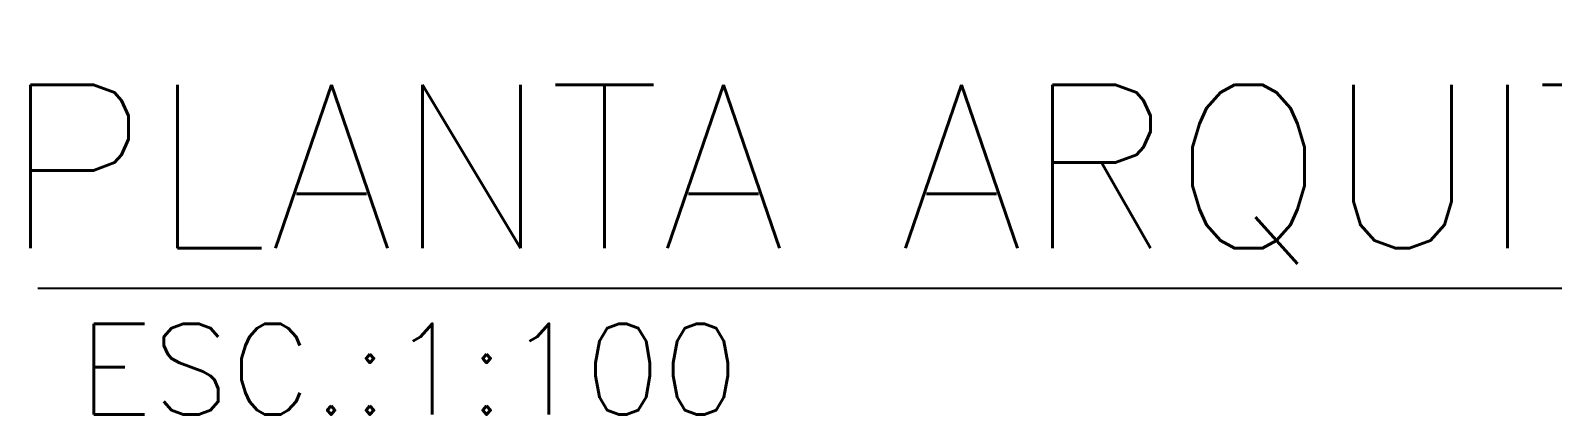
# Model space of a CAD drawing. Header units: millimetres. Extents: x 0 to 257, y -23 to 320.
# Drawn here: x 66.803 to 70.996, y -23.197 to -22.139 of the extents above; entities that cross this region are included whole.
import ezdxf
from ezdxf.enums import TextEntityAlignment as Align

# ---------------------------------------------------------------- set-up
doc = ezdxf.new("R2010")
doc.units = ezdxf.units.MM
doc.header["$LTSCALE"] = 0.1
doc.layers.add('8', color=8, linetype='Continuous')
doc.styles.add('Romans', font='romans.shx', dxfattribs={"width": 0.8})
doc.styles.add('TEXTOS', font='romans.shx')

# ---------------------------------------------------------------- blocks, each defined once
blk = doc.blocks.new('*U30')
blk.add_lwpolyline([(-3.35, -0.3), (3.35, -0.3)])
at = {"style": 'Romans', "width": 0.8}
for tag, p in [('TITULO-01', (0, 0.6)), ('TITULO-02', (0, 0))]:
    blk.add_attdef(tag, text='', height=0.4, dxfattribs=at).set_placement(p, align=Align.MIDDLE_CENTER)
blk.add_attdef('ESC', text='', height=0.2, dxfattribs=at).set_placement((-1.5, -0.5), align=Align.MIDDLE_LEFT)
blk.add_attdef('ACOT', text='', height=0.2, dxfattribs=at).set_placement((1.5, -0.5), align=Align.MIDDLE_RIGHT)

msp = doc.modelspace()

# ---------------------------------------------------------------- block references
at = {"layer": '8'}
ref = msp.add_blockref('*U30', (70.5636, -22.5142), dxfattribs=dict(at, xscale=1.116590909090909, yscale=1.116590909090909, zscale=1.116590909090909))
ref.add_attrib('ESC', 'ESC.:1:100', dxfattribs={"layer": '0', "height": 0.25, "rotation": 360, "style": 'TEXTOS'}).set_placement((66.9347, -23.0725), align=Align.MIDDLE_LEFT)
ref.add_attrib('TITULO-02', 'PLANTA ARQUITECTÓNICA ', dxfattribs={"layer": '0', "height": 0.45, "rotation": 360, "style": 'TEXTOS'}).set_placement((70.5636, -22.5142), align=Align.MIDDLE_CENTER)

doc.saveas('drawing.dxf')
